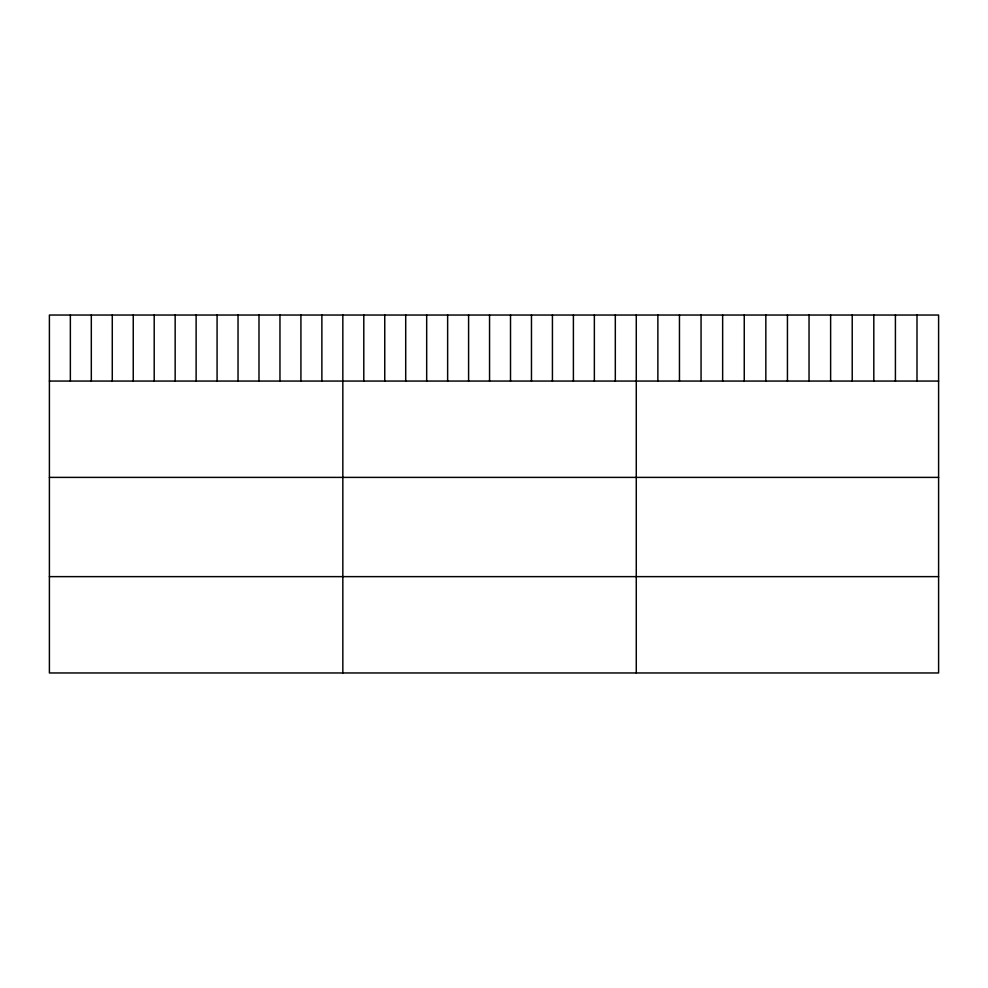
<?xml version="1.0" encoding="UTF-8"?>
<svg xmlns="http://www.w3.org/2000/svg" width="988" height="988" viewBox="0 0 988 988"><rect width="100%" height="100%" fill="white"/><g stroke="black" fill="none" stroke-linecap="round" stroke-linejoin="round"><path stroke-width="1.48" d="M938.6 381.059L938.6 672.964L49.4 672.964L49.4 315.036L938.6 315.036L938.6 381.059L49.4 381.059M49.4 477.389L938.6 477.389M49.4 576.634L938.6 576.634M917 315.036L917 381.059M895.412 315.036L895.412 381.059M873.812 315.036L873.812 381.059M852.224 315.036L852.224 381.059M830.624 315.036L830.624 381.059M809.036 315.036L809.036 381.059M787.436 315.036L787.436 381.059M765.836 315.036L765.836 381.059M744.248 315.036L744.248 381.059M722.648 315.036L722.648 381.059M701.06 315.036L701.06 381.059M679.46 315.036L679.46 381.059M657.872 315.036L657.872 381.059M636.272 315.036L636.272 672.964M615.314 315.036L615.314 381.059M594.356 315.036L594.356 381.059M573.398 315.036L573.398 381.059M552.428 315.036L552.428 381.059M531.47 315.036L531.47 381.059M510.512 315.036L510.512 381.059M489.554 315.036L489.554 381.059M468.596 315.036L468.596 381.059M447.638 315.036L447.638 381.059M426.68 315.036L426.68 381.059M405.71 315.036L405.71 381.059M384.752 315.036L384.752 381.059M363.794 315.036L363.794 381.059M342.836 315.036L342.836 672.964M321.878 315.036L321.878 381.059M300.92 315.036L300.92 381.059M279.962 315.036L279.962 381.059M258.992 315.036L258.992 381.059M238.034 315.036L238.034 381.059M217.076 315.036L217.076 381.059M196.118 315.036L196.118 381.059M175.16 315.036L175.16 381.059M154.202 315.036L154.202 381.059M133.244 315.036L133.244 381.059M112.274 315.036L112.274 381.059M91.316 315.036L91.316 381.059M70.358 315.036L70.358 381.059"/></g></svg>
